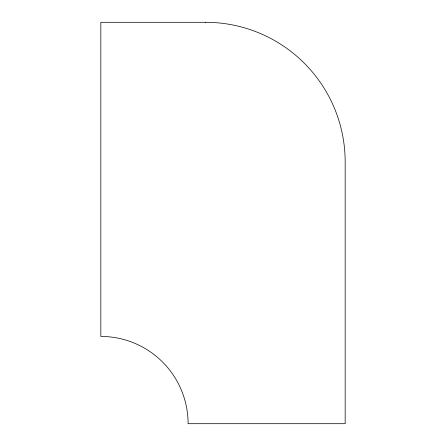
<?xml version="1.0" encoding="UTF-8"?>
<svg xmlns="http://www.w3.org/2000/svg" width="446" height="446" viewBox="0 0 446 446"><rect width="100%" height="100%" fill="white"/><g stroke="black" fill="none" stroke-linecap="round" stroke-linejoin="round"><path stroke-width="0.67" d="M205.55 22.3L100.835 22.3L100.835 336.44A87.26 87.26 0 0 1 188.095 423.7L345.165 423.7L345.165 161.915A139.615 139.615 0 0 0 205.55 22.3"/></g></svg>
